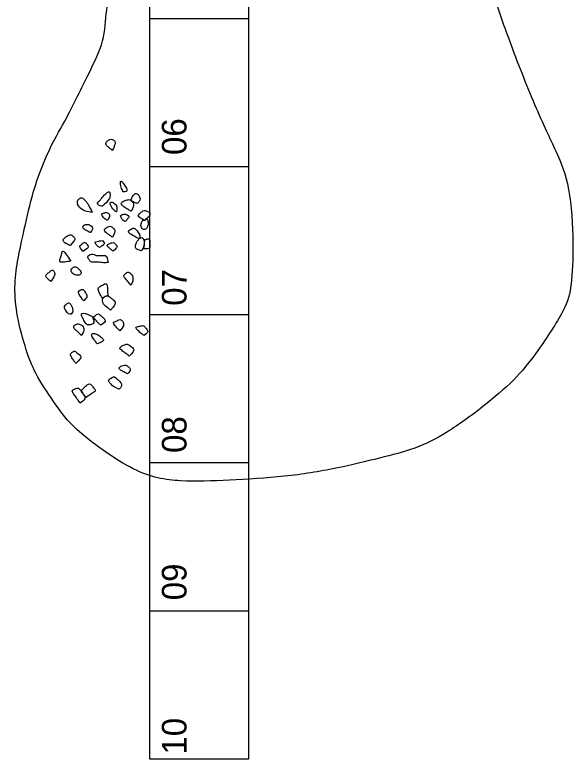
# Model space of a CAD drawing. Extents: x -150 to 419, y -40 to 798.
# Drawn here: x 59.32 to 70.63, y 524.57 to 539.65 of the extents above; entities that cross this region are included whole.
import ezdxf

# ---------------------------------------------------------------- set-up
doc = ezdxf.new("R2010")
doc.units = 0
for name, color, linetype in [('Brick', 7, 'Continuous'), ('Other Features', 7, 'Continuous'), ('Quadrats', 7, 'Continuous')]:
    doc.layers.add(name, color=color, linetype=linetype)

msp = doc.modelspace()

# ---------------------------------------------------------------- linework, layer by layer
at = {"layer": 'Brick'}
for points in [[(61.291, 536.903), (61.338, 537.002), (61.361, 537.065), (61.325, 537.112), (61.267, 537.138), (61.218, 537.111), (61.156, 537.066), (61.151, 537.026), (61.207, 536.972), (61.268, 536.924), (61.291, 536.903), (61.291, 536.903), (61.291, 536.903)], [(61.51, 536.064), (61.568, 536.069), (61.598, 536.074), (61.575, 536.161), (61.503, 536.242), (61.47, 536.292), (61.445, 536.259), (61.48, 536.116), (61.51, 536.064), (61.51, 536.064), (61.51, 536.064)], [(60.881, 535.65), (60.82, 535.792), (60.721, 535.921), (60.659, 535.957), (60.599, 535.912), (60.571, 535.844), (60.613, 535.746), (60.748, 535.663), (60.881, 535.65), (60.881, 535.65), (60.881, 535.65)], [(61.094, 535.775), (61.212, 535.881), (61.257, 535.976), (61.237, 536.059), (61.217, 536.076), (61.157, 536.028), (61.094, 535.963), (61.049, 535.898), (60.997, 535.853), (60.977, 535.823), (61.047, 535.768), (61.094, 535.775), (61.094, 535.775), (61.094, 535.775)], [(61.796, 535.83), (61.858, 535.881), (61.858, 535.951), (61.816, 536.011), (61.761, 536.048), (61.708, 535.978), (61.656, 535.906), (61.711, 535.855), (61.796, 535.83), (61.796, 535.83), (61.796, 535.83)], [(61.372, 535.66), (61.39, 535.738), (61.37, 535.81), (61.28, 535.871), (61.22, 535.84), (61.305, 535.703), (61.372, 535.66), (61.372, 535.66), (61.372, 535.66)], [(61.676, 535.67), (61.728, 535.765), (61.723, 535.848), (61.665, 535.888), (61.655, 535.91), (61.573, 535.903), (61.48, 535.86), (61.46, 535.82), (61.55, 535.738), (61.623, 535.705), (61.676, 535.67), (61.676, 535.67), (61.676, 535.67)], [(61.192, 535.485), (61.23, 535.54), (61.245, 535.587), (61.205, 535.635), (61.187, 535.647), (61.139, 535.642), (61.134, 535.64), (61.092, 535.63), (61.062, 535.605), (61.124, 535.522), (61.192, 535.485), (61.192, 535.485), (61.192, 535.485)], [(61.932, 535.475), (61.98, 535.52), (62.054, 535.568), (62.054, 535.618), (62.054, 535.655), (62.022, 535.653), (61.955, 535.69), (61.915, 535.69), (61.857, 535.635), (61.824, 535.595), (61.804, 535.573), (61.849, 535.538), (61.915, 535.51), (61.932, 535.475), (61.932, 535.475), (61.932, 535.475)], [(61.629, 535.561), (61.6, 535.593), (61.559, 535.62), (61.494, 535.603), (61.445, 535.586), (61.471, 535.526), (61.513, 535.477), (61.546, 535.454), (61.59, 535.497), (61.629, 535.561), (61.629, 535.561), (61.629, 535.561)], [(61.916, 535.508), (61.864, 535.43), (61.869, 535.35), (61.92, 535.289), (61.982, 535.304), (62.015, 535.38), (62.02, 535.45), (61.999, 535.533), (61.967, 535.507), (61.936, 535.474), (61.916, 535.508), (61.916, 535.508), (61.916, 535.508)], [(60.848, 535.239), (60.894, 535.304), (60.898, 535.336), (60.867, 535.367), (60.833, 535.405), (60.777, 535.404), (60.722, 535.397), (60.695, 535.369), (60.686, 535.329), (60.797, 535.259), (60.848, 535.239), (60.848, 535.239), (60.848, 535.239)], [(61.293, 535.147), (61.336, 535.221), (61.356, 535.286), (61.298, 535.339), (61.249, 535.378), (61.191, 535.353), (61.149, 535.318), (61.114, 535.286), (61.19, 535.214), (61.293, 535.147), (61.293, 535.147), (61.293, 535.147)], [(61.857, 535.135), (61.837, 535.232), (61.764, 535.312), (61.714, 535.338), (61.634, 535.285), (61.596, 535.252), (61.707, 535.182), (61.825, 535.106), (61.857, 535.135), (61.857, 535.135), (61.857, 535.135)], [(60.433, 534.979), (60.5, 535.054), (60.555, 535.104), (60.497, 535.16), (60.463, 535.201), (60.393, 535.186), (60.337, 535.141), (60.266, 535.083), (60.349, 535.015), (60.433, 534.979), (60.433, 534.979), (60.433, 534.979)], [(60.699, 534.856), (60.768, 534.908), (60.824, 534.941), (60.784, 534.992), (60.732, 535.054), (60.672, 535.008), (60.638, 534.978), (60.616, 534.961), (60.678, 534.882), (60.699, 534.856), (60.699, 534.856), (60.699, 534.856)], [(61.033, 534.936), (61.103, 534.978), (61.143, 535.011), (61.11, 535.057), (61.089, 535.083), (61.013, 535.063), (60.951, 535.053), (60.928, 535.044), (60.98, 534.969), (61.033, 534.936), (61.033, 534.936), (61.033, 534.936)], [(61.304, 534.86), (61.362, 534.907), (61.399, 534.945), (61.364, 534.992), (61.324, 535.043), (61.281, 535.038), (61.229, 535.008), (61.169, 534.987), (61.209, 534.942), (61.276, 534.89), (61.304, 534.86), (61.304, 534.86), (61.304, 534.86)], [(61.879, 534.869), (61.94, 534.957), (61.942, 535.084), (61.907, 535.137), (61.867, 535.139), (61.817, 535.097), (61.774, 535.037), (61.759, 534.962), (61.754, 534.906), (61.879, 534.869), (61.879, 534.869), (61.879, 534.869)], [(61.921, 534.908), (62.002, 534.906), (62.054, 534.909), (62.054, 535.032), (62.054, 535.112), (61.977, 535.112), (61.942, 535.084), (61.949, 535.009), (61.936, 534.943), (61.921, 534.908), (61.921, 534.908), (61.921, 534.908)], [(60.449, 534.661), (60.374, 534.777), (60.286, 534.898), (60.27, 534.836), (60.248, 534.746), (60.221, 534.677), (60.223, 534.631), (60.324, 534.639), (60.449, 534.661), (60.449, 534.661), (60.449, 534.661)], [(61.206, 534.632), (61.186, 534.719), (61.176, 534.777), (61.088, 534.779), (60.973, 534.769), (60.921, 534.794), (60.87, 534.812), (60.813, 534.779), (60.785, 534.757), (60.803, 534.707), (60.845, 534.647), (60.916, 534.632), (60.986, 534.644), (61.123, 534.624), (61.206, 534.632), (61.206, 534.632), (61.206, 534.632)], [(60.041, 534.25), (60.107, 534.337), (60.14, 534.398), (60.1, 534.465), (60.074, 534.489), (60.037, 534.456), (59.978, 534.409), (59.927, 534.369), (59.972, 534.305), (60.041, 534.25), (60.041, 534.25), (60.041, 534.25)], [(60.634, 534.38), (60.673, 534.415), (60.644, 534.468), (60.554, 534.559), (60.509, 534.538), (60.448, 534.498), (60.455, 534.436), (60.531, 534.37), (60.634, 534.38), (60.634, 534.38), (60.634, 534.38)], [(61.663, 534.17), (61.711, 534.24), (61.711, 534.33), (61.701, 534.358), (61.668, 534.403), (61.618, 534.448), (61.586, 534.43), (61.553, 534.408), (61.508, 534.358), (61.563, 534.303), (61.641, 534.207), (61.663, 534.17), (61.663, 534.17), (61.663, 534.17)], [(61.197, 533.961), (61.197, 534.107), (61.182, 534.22), (61.13, 534.192), (61.049, 534.155), (60.992, 534.107), (61.024, 534.029), (61.069, 533.937), (61.092, 533.905), (61.138, 533.944), (61.195, 533.961), (61.197, 533.961), (61.197, 533.961), (61.197, 533.961)], [(60.711, 533.855), (60.76, 533.903), (60.789, 533.945), (60.751, 534.019), (60.698, 534.101), (60.638, 534.075), (60.594, 534.038), (60.614, 533.994), (60.664, 533.913), (60.711, 533.855), (60.711, 533.855), (60.711, 533.855)], [(60.454, 533.585), (60.506, 533.641), (60.476, 533.73), (60.423, 533.833), (60.377, 533.807), (60.33, 533.761), (60.313, 533.72), (60.34, 533.664), (60.409, 533.578), (60.454, 533.585), (60.454, 533.585), (60.454, 533.585)], [(61.255, 533.666), (61.34, 533.761), (61.373, 533.821), (61.285, 533.899), (61.21, 533.959), (61.167, 533.957), (61.12, 533.932), (61.084, 533.891), (61.097, 533.824), (61.115, 533.776), (61.19, 533.723), (61.255, 533.666), (61.255, 533.666), (61.255, 533.666)], [(60.879, 533.541), (60.766, 533.612), (60.651, 533.612), (60.668, 533.554), (60.716, 533.461), (60.761, 533.363), (60.854, 533.369), (60.909, 533.394), (60.926, 533.439), (60.879, 533.541), (60.879, 533.541), (60.879, 533.541)], [(61.06, 533.362), (61.139, 533.411), (61.152, 533.461), (61.12, 533.508), (61.027, 533.578), (61.013, 533.597), (60.971, 533.582), (60.924, 533.542), (60.907, 533.524), (60.948, 533.469), (61.021, 533.389), (61.06, 533.362), (61.06, 533.362), (61.06, 533.362)], [(60.662, 533.156), (60.704, 533.213), (60.721, 533.282), (60.695, 533.35), (60.616, 533.395), (60.553, 533.382), (60.482, 533.335), (60.546, 533.26), (60.595, 533.231), (60.662, 533.156), (60.662, 533.156), (60.662, 533.156)], [(61.444, 533.25), (61.512, 533.318), (61.519, 533.371), (61.517, 533.441), (61.442, 533.486), (61.409, 533.463), (61.332, 533.428), (61.291, 533.416), (61.372, 533.323), (61.427, 533.263), (61.444, 533.25), (61.444, 533.25), (61.444, 533.25)], [(61.936, 533.156), (62.006, 533.207), (62.022, 533.24), (61.97, 533.302), (61.927, 533.363), (61.858, 533.345), (61.79, 533.332), (61.754, 533.312), (61.801, 533.265), (61.866, 533.197), (61.936, 533.156), (61.936, 533.156), (61.936, 533.156)], [(60.981, 532.987), (61.073, 533.015), (61.136, 533.047), (61.078, 533.107), (60.981, 533.185), (60.923, 533.195), (60.855, 533.195), (60.891, 533.105), (60.961, 533.02), (60.981, 532.987), (60.981, 532.987), (60.981, 532.987)], [(61.634, 532.733), (61.702, 532.808), (61.747, 532.866), (61.682, 532.921), (61.604, 532.984), (61.541, 532.971), (61.46, 532.932), (61.433, 532.894), (61.468, 532.862), (61.576, 532.782), (61.634, 532.733), (61.634, 532.733), (61.634, 532.733)], [(60.55, 532.588), (60.63, 532.664), (60.683, 532.716), (60.582, 532.794), (60.527, 532.844), (60.492, 532.829), (60.427, 532.774), (60.46, 532.719), (60.507, 532.644), (60.55, 532.588), (60.55, 532.588), (60.55, 532.588)], [(61.598, 532.374), (61.639, 532.423), (61.674, 532.467), (61.616, 532.517), (61.566, 532.557), (61.505, 532.55), (61.458, 532.529), (61.44, 532.514), (61.42, 532.483), (61.446, 532.457), (61.526, 532.414), (61.598, 532.374), (61.598, 532.374), (61.598, 532.374)], [(61.432, 532.067), (61.472, 532.106), (61.493, 532.171), (61.43, 532.234), (61.353, 532.308), (61.314, 532.324), (61.271, 532.292), (61.213, 532.255), (61.213, 532.219), (61.311, 532.112), (61.432, 532.067), (61.432, 532.067), (61.432, 532.067)], [(60.752, 531.9), (60.835, 531.95), (60.904, 532.001), (60.962, 532.03), (60.911, 532.097), (60.859, 532.159), (60.832, 532.185), (60.782, 532.16), (60.715, 532.092), (60.68, 532.06), (60.654, 532.038), (60.676, 532), (60.711, 531.954), (60.746, 531.914), (60.752, 531.9), (60.752, 531.9), (60.752, 531.9)], [(60.642, 531.785), (60.723, 531.845), (60.753, 531.887), (60.702, 531.964), (60.64, 532.059), (60.59, 532.097), (60.549, 532.08), (60.504, 532.056), (60.466, 532.036), (60.511, 531.963), (60.557, 531.895), (60.642, 531.785), (60.642, 531.785), (60.642, 531.785)]]:
    msp.add_open_spline(points, degree=3, dxfattribs=at)
at = {"layer": 'Other Features'}
msp.add_open_spline([(68.302, 542.559), (67.613, 543.294), (65.914, 544.603), (64.835, 545.017), (64.513, 545.201), (64.031, 545.201), (63.319, 544.718), (62.584, 544.144), (62.171, 543.478), (61.85, 542.903), (61.712, 542.26), (61.413, 540.905), (61.276, 540.353), (61.161, 539.756), (61.138, 539.113), (60.839, 538.516), (60.334, 537.49), (60.059, 537.03), (59.836, 536.519), (59.639, 535.915), (59.455, 535.075), (59.35, 534.602), (59.298, 534.064), (59.363, 533.486), (59.573, 532.738), (59.783, 532.265), (60.216, 531.649), (60.505, 531.255), (61.778, 530.323), (62.657, 530.178), (63.641, 530.218), (64.795, 530.283), (65.845, 530.454), (66.737, 530.677), (67.433, 530.848), (68.063, 531.163), (68.824, 531.714), (69.454, 532.252), (69.887, 532.777), (70.506, 533.728), (70.598, 534.122), (70.65, 534.975), (70.571, 536.209), (70.309, 536.852), (69.876, 537.731), (69.299, 539.215), (69.01, 540.068), (68.708, 541.155), (68.459, 541.982), (68.367, 542.218), (68.302, 542.559), (68.302, 542.559), (68.302, 542.559)], degree=3, dxfattribs=at)
at = {"layer": 'Quadrats'}
for points in [[(64.054, 542.57), (64.054, 539.57), (62.054, 539.57), (62.054, 542.57)], [(64.054, 539.57), (64.054, 536.57), (62.054, 536.57), (62.054, 539.57)], [(64.054, 536.57), (64.054, 533.57), (62.054, 533.57), (62.054, 536.57)], [(64.054, 533.57), (64.054, 530.57), (62.054, 530.57), (62.054, 533.57)], [(64.054, 530.57), (64.054, 527.57), (62.054, 527.57), (62.054, 530.57)], [(64.054, 527.57), (64.054, 524.57), (62.054, 524.57), (62.054, 527.57)]]:
    msp.add_lwpolyline(points, dxfattribs=at)

# ---------------------------------------------------------------- texts
for s, p in [('06', (62.795, 536.811)), ('07', (62.795, 533.755)), ('08', (62.795, 530.774)), ('09', (62.795, 527.789)), ('10', (62.795, 524.662))]:
    msp.add_text(s, height=0.5, rotation=90, dxfattribs=at).set_placement(p)

doc.saveas('drawing.dxf')
